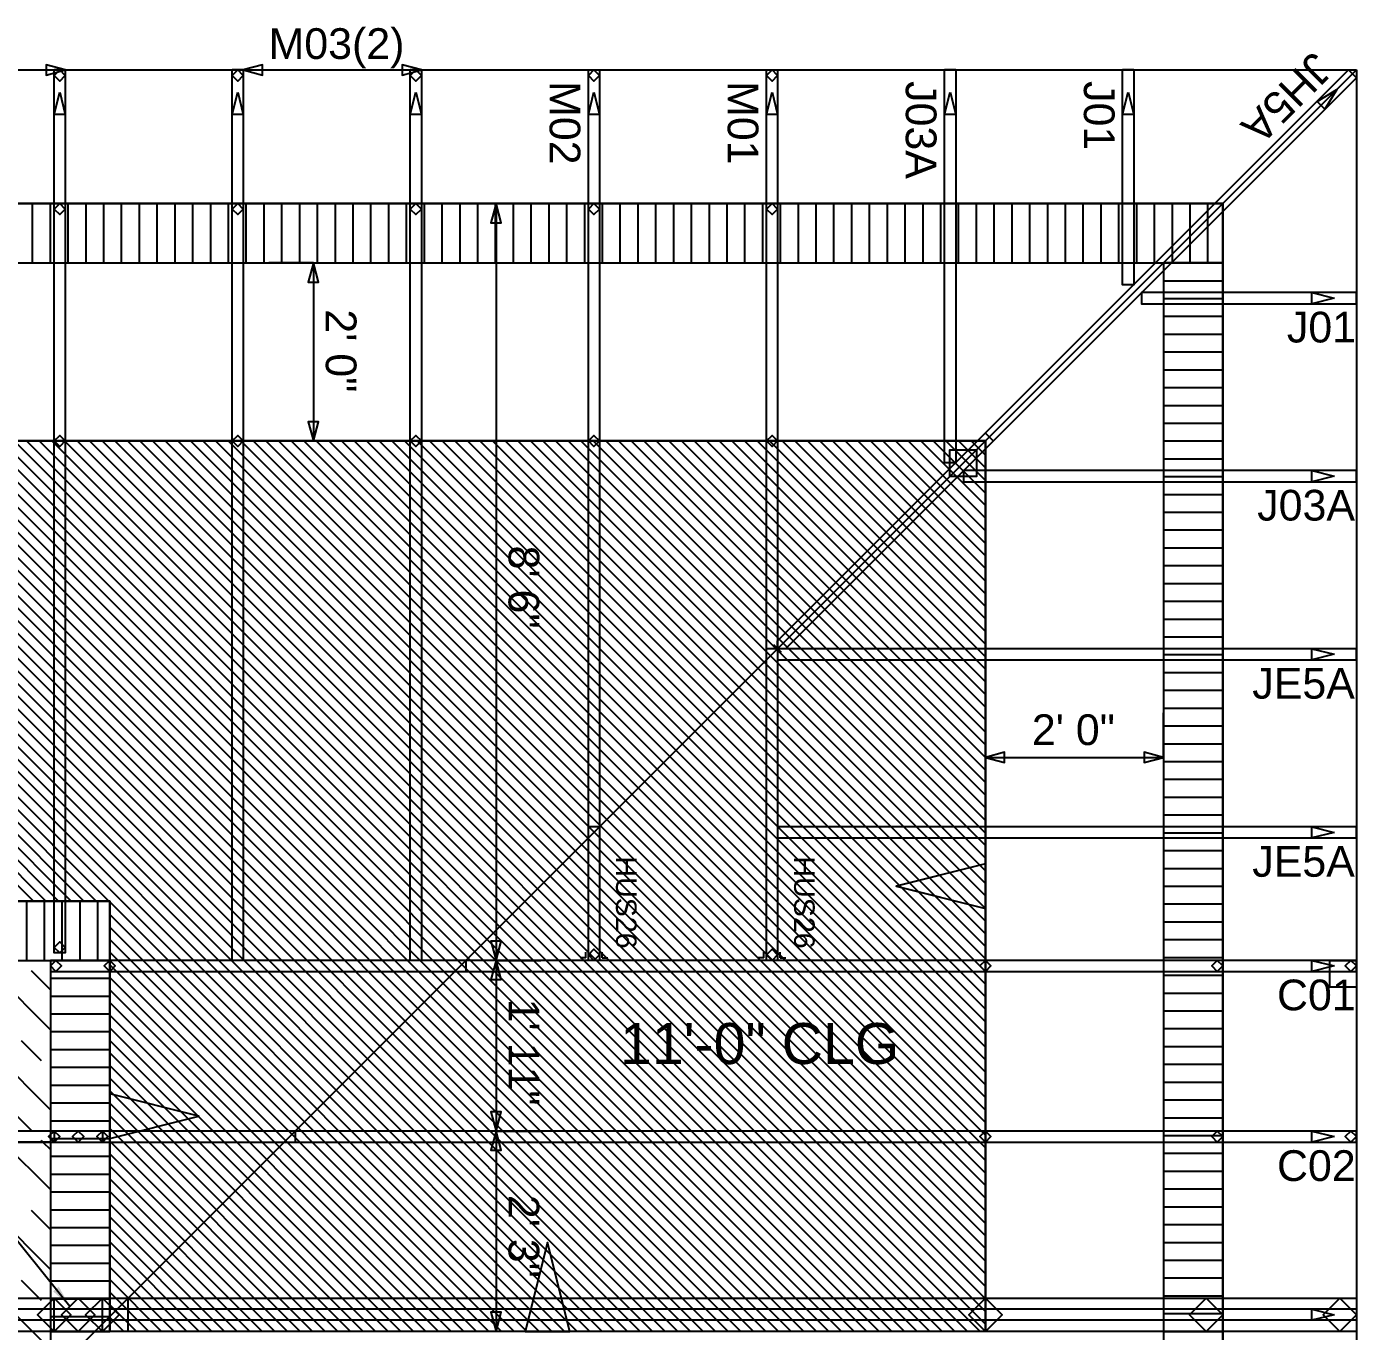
# Model space of a CAD drawing. Header units: inches. Extents: x -25328 to 8149, y -5530 to 4336.
# Drawn here: x 1722.8 to 1902.1, y 3133.1 to 3308.9 of the extents above; entities that cross this region are included whole.
import ezdxf

# ---------------------------------------------------------------- set-up
doc = ezdxf.new("R2010")
doc.units = ezdxf.units.IN
doc.header["$LTSCALE"] = 16
doc.header["$MEASUREMENT"] = 0
doc.layers.get('0').update_dxf_attribs({"linetype": 'CONTINUOUS'})
for name, color, linetype in [('1st_Floor_Labels_Connector', 7, 'CONTINUOUS'), ('1st_Floor_Labels_Engineering_Mem', 7, 'CONTINUOUS'), ('1st_Floor_Objects_Connectors', 7, 'CONTINUOUS'), ('1st_Floor_Objects_Dimensions', 7, 'CONTINUOUS'), ('1st_Floor_Objects_Non-Associativ', 7, 'CONTINUOUS'), ('1st_Floor_Objects_Planes', 7, 'CONTINUOUS'), ('1st_Floor_Objects_Roof_Framing', 40, 'CONTINUOUS'), ('1st_Floor_Objects_Roof_Truss', 40, 'CONTINUOUS'), ('1st_Floor_Objects_Roof_Truss_Pro', 7, 'CONTINUOUS'), ('1st_Floor_Objects_Walls', 7, 'CONTINUOUS'), ('DIM', 5, 'CONTINUOUS')]:
    doc.layers.add(name, color=color, linetype=linetype)
doc.styles.add('ARIAL', font='arial.ttf', dxfattribs={"height": 13.333333})
doc.styles.add('PAYTAS RM', font='romans.shx', dxfattribs={"width": 0.7, "height": 4.5})
doc.dimstyles.new('DIM- PAYTAS', dxfattribs={"dimscale": 48, "dimtxt": 0.1, "dimasz": 0.0625, "dimexe": 0.125, "dimexo": 0.125, "dimgap": 0.125, "dimtad": 1, "dimdec": 1, "dimzin": 3, "dimdsep": 46, "dimlunit": 4, "dimtxsty": 'PAYTAS RM', "dimblk": 'ARCHTICK', "dimcen": 0.09, "dimdle": 0.125, "dimclrd": 5, "dimclre": 5, "dimclrt": 11, "dimadec": 0, "dimazin": 0, "dimtfac": 1, "dimtdec": 1, "dimtofl": 0, "dimtmove": 2, "dimatfit": 3, "dimfxl": 0, "dimfrac": 2, "dimtolj": 1, "dimtzin": 3, "dimarcsym": 0})

# ---------------------------------------------------------------- blocks, each defined once
blk = doc.blocks.new('_ArchTick')
at = {"color": 0, "linetype": 'ByBlock', "const_width": 0.15}
blk.add_lwpolyline([(-0.5, -0.5), (0.5, 0.5)], dxfattribs=at)

msp = doc.modelspace()

# ---------------------------------------------------------------- linework, layer by layer
at = {"layer": '1st_Floor_Labels_Engineering_Mem', "color": 7}
for p, q in [((1648.05582896, 3303.08601885), (1728.05627909, 3303.08620196)), ((1752.05626765, 3303.08620196), (1776.05629054, 3303.08629351))]:
    msp.add_line(p, q, dxfattribs=at)
for points in [[(1728.05627909, 3303.08620196), (1725.46437541, 3303.780721), (1725.46437541, 3302.39168292), (1728.05627909, 3303.08620196)], [(1752.05626765, 3303.08620196), (1754.64817134, 3302.39168292), (1754.64817134, 3303.780721), (1752.05626765, 3303.08620196)], [(1776.05629054, 3303.08629351), (1773.46438685, 3303.78081256), (1773.46438685, 3302.39177447), (1776.05629054, 3303.08629351)]]:
    msp.add_lwpolyline(points, close=True, dxfattribs=at).dxf.unprotected_set("ltscale", 0)
at = {"layer": '1st_Floor_Objects_Connectors', "color": 7}
for p, q in [((1798.19629374, 3183.44664507), (1797.44629374, 3183.44664507)), ((1798.19629374, 3183.44664507), (1798.19629374, 3184.19664507)), ((1800.41628733, 3183.44664507), (1800.41628733, 3184.19664507)), ((1800.41628733, 3183.44664507), (1801.16628733, 3183.44664507)), ((1822.19629374, 3183.44664507), (1821.44629374, 3183.44664507)), ((1822.19629374, 3183.44664507), (1822.19629374, 3184.19664507)), ((1824.41628733, 3183.44664507), (1824.41628733, 3184.19664507)), ((1824.41628733, 3183.44664507), (1825.16628733, 3183.44664507))]:
    msp.add_line(p, q, dxfattribs=at)
at = {"layer": '1st_Floor_Objects_Dimensions', "color": 7}
for p, q in [((1786.1261529, 3285.08620196), (1780.1261529, 3285.08620196)), ((1786.1261529, 3285.08620196), (1792.12613002, 3285.08620196)), ((1786.1261529, 3285.08620196), (1786.1261529, 3183.08665972)), ((1761.49583522, 3277.08623248), (1755.49583522, 3277.08623248)), ((1761.49583522, 3277.08623248), (1770.05629054, 3277.08623248)), ((1761.49583522, 3277.08623248), (1761.49583522, 3253.087148)), ((1761.49583522, 3253.087148), (1755.49583522, 3253.087148)), ((1761.49583522, 3253.087148), (1770.05666819, 3253.087148)), ((1852.05628672, 3210.4373067), (1852.05628672, 3216.4373067)), ((1876.056281, 3210.4373067), (1876.056281, 3216.4373067)), ((1852.05628672, 3210.4373067), (1852.05628672, 3205.58629351)), ((1852.05628672, 3210.4373067), (1876.056281, 3210.4373067)), ((1876.056281, 3210.4373067), (1876.056281, 3205.58629351)), ((1786.1261529, 3183.08665972), (1780.1261529, 3183.08665972)), ((1786.1261529, 3183.08665972), (1780.1261529, 3183.08665972)), ((1786.1261529, 3183.08665972), (1792.12617579, 3183.08665972)), ((1786.1261529, 3183.08665972), (1792.12617579, 3183.08665972)), ((1786.1261529, 3183.08665972), (1786.1261529, 3160.08595782)), ((1786.1261529, 3160.08595782), (1780.1261529, 3160.08595782)), ((1786.1261529, 3160.08595782), (1780.1261529, 3160.08595782)), ((1786.1261529, 3160.08595782), (1792.1261529, 3160.08595782)), ((1786.1261529, 3160.08595782), (1792.1261529, 3160.08595782)), ((1786.1261529, 3160.08595782), (1786.1261529, 3133.08595782))]:
    msp.add_line(p, q, dxfattribs=at)
for points in [[(1786.1261529, 3285.08620196), (1785.43165675, 3282.49434405), (1786.82064906, 3282.49434405), (1786.1261529, 3285.08620196)], [(1761.49583522, 3277.08623248), (1760.80133906, 3274.49437457), (1762.19033137, 3274.49437457), (1761.49583522, 3277.08623248)], [(1761.49583522, 3253.087148), (1762.19033137, 3255.67900591), (1760.80133906, 3255.67900591), (1761.49583522, 3253.087148)], [(1852.05628672, 3210.4373067), (1854.64819041, 3209.74278765), (1854.64819041, 3211.13182574), (1852.05628672, 3210.4373067)], [(1876.056281, 3210.4373067), (1873.46437732, 3211.13182574), (1873.46437732, 3209.74278765), (1876.056281, 3210.4373067)], [(1786.1261529, 3183.08665972), (1786.82064906, 3185.67851763), (1785.43165675, 3185.67851763), (1786.1261529, 3183.08665972)], [(1786.1261529, 3183.08665972), (1785.43165675, 3180.49480181), (1786.82064906, 3180.49480181), (1786.1261529, 3183.08665972)], [(1786.1261529, 3160.08595782), (1786.82064906, 3162.67781573), (1785.43165675, 3162.67781573), (1786.1261529, 3160.08595782)], [(1786.1261529, 3160.08595782), (1785.43165675, 3157.49409991), (1786.82064906, 3157.49409991), (1786.1261529, 3160.08595782)], [(1786.1261529, 3133.08595782), (1786.82064906, 3135.67781573), (1785.43165675, 3135.67781573), (1786.1261529, 3133.08595782)]]:
    msp.add_lwpolyline(points, close=True, dxfattribs=at).dxf.unprotected_set("ltscale", 0)
at = {"layer": '1st_Floor_Objects_Non-Associativ', "color": 7}
for p, q in [((1661.76214305, 3253.0854085), (1723.76117411, 3191.08635455)), ((1663.45914164, 3253.0854085), (1725.4581956, 3191.08635455)), ((1665.15607158, 3253.08550006), (1727.15514842, 3191.08635455)), ((1666.85311595, 3253.08550006), (1728.85221568, 3191.0864461)), ((1668.55011454, 3253.08550006), (1730.54921428, 3191.0864461)), ((1670.24706736, 3253.08550006), (1732.2461671, 3191.0864461)), ((1671.94406596, 3253.08559161), (1733.94316569, 3191.0864461)), ((1673.64106456, 3253.08559161), (1793.63994304, 3133.08669024)), ((1675.33804026, 3253.08559161), (1795.33697596, 3133.08669024)), ((1677.03510752, 3253.08568316), (1797.03410044, 3133.08669024)), ((1678.7321519, 3253.08568316), (1798.73122493, 3133.08659869)), ((1680.42903605, 3253.08568316), (1800.42810908, 3133.08659869)), ((1682.12603465, 3253.08568316), (1802.12514201, 3133.08659869)), ((1683.82303325, 3253.08577471), (1803.82220927, 3133.08650714)), ((1685.52003184, 3253.08577471), (1805.5192422, 3133.08650714)), ((1687.21700755, 3253.08577471), (1807.21627513, 3133.08650714)), ((1688.91407481, 3253.08586627), (1808.91339961, 3133.08650714)), ((1690.61100474, 3253.08586627), (1810.61037532, 3133.08650714)), ((1692.30800334, 3253.08586627), (1812.30740825, 3133.08650714)), ((1694.00500193, 3253.08586627), (1814.00450984, 3133.08641558)), ((1695.70200053, 3253.08595782), (1815.70148555, 3133.08641558)), ((1697.3990449, 3253.08595782), (1817.39861003, 3133.08641558)), ((1699.09597483, 3253.08595782), (1819.09558574, 3133.08632403)), ((1700.79297343, 3253.08604937), (1820.79263011, 3133.08632403)), ((1702.48997203, 3253.08604937), (1822.48967448, 3133.08632403)), ((1704.1870164, 3253.08604937), (1824.18679896, 3133.08632403)), ((1705.884015, 3253.08604937), (1825.88383189, 3133.08632403)), ((1707.58096782, 3253.08614092), (1827.58079615, 3133.08623248)), ((1709.27796641, 3253.08614092), (1829.27785197, 3133.08623248)), ((1710.97496501, 3253.08614092), (1830.9748849, 3133.08623248)), ((1712.67200938, 3253.08623248), (1832.67200938, 3133.08614092)), ((1714.36893931, 3253.08623248), (1834.36898509, 3133.08614092)), ((1716.06593791, 3253.08623248), (1836.06600657, 3133.08614092)), ((1717.76298228, 3253.08623248), (1837.76313105, 3133.08614092)), ((1719.45998088, 3253.08632403), (1839.46017543, 3133.08614092)), ((1721.15697947, 3253.08632403), (1841.1572198, 3133.08604937)), ((1722.85393229, 3253.08632403), (1842.85418406, 3133.08604937)), ((1724.550908, 3253.08641558), (1844.55122844, 3133.08604937)), ((1726.24795237, 3253.08641558), (1846.24834147, 3133.08604937)), ((1727.94495097, 3253.08641558), (1847.9453744, 3133.08604937)), ((1729.64194957, 3253.08641558), (1849.64243022, 3133.08595782)), ((1731.33894816, 3253.08650714), (1851.33947459, 3133.08595782)), ((1733.03594676, 3253.08650714), (1852.05627528, 3134.06621295)), ((1734.73288813, 3253.08650714), (1852.05629817, 3135.76314288)), ((1736.42993251, 3253.08659869), (1852.05628672, 3137.46016436)), ((1738.1269311, 3253.08659869), (1852.05628672, 3139.15718585)), ((1739.82388392, 3253.08659869), (1852.05628672, 3140.85420733)), ((1741.52087107, 3253.08659869), (1852.05628672, 3142.55122882)), ((1743.21786967, 3253.08669024), (1852.05629817, 3144.2482503)), ((1744.91486827, 3253.08669024), (1852.05629817, 3145.94527178)), ((1746.61185542, 3253.08669024), (1852.05628672, 3147.64229327)), ((1748.30885402, 3253.08678179), (1852.05629817, 3149.33931475)), ((1750.00585261, 3253.08678179), (1852.05627528, 3151.03633624)), ((1751.70283976, 3253.08678179), (1852.05628672, 3152.73335772)), ((1753.39983836, 3253.08678179), (1852.05627528, 3154.43037921)), ((1755.09683696, 3253.08687335), (1852.05628672, 3156.12740069)), ((1756.79383555, 3253.08687335), (1852.05628672, 3157.82442217)), ((1758.49087992, 3253.08687335), (1852.05628672, 3159.52144366)), ((1760.1879243, 3253.0869649), (1852.05628672, 3161.2185567)), ((1761.88495723, 3253.0869649), (1852.05628672, 3162.91566973)), ((1763.58195582, 3253.0869649), (1852.05628672, 3164.61269122)), ((1765.27895442, 3253.0869649), (1852.05628672, 3166.3097127)), ((1766.97594157, 3253.08705645), (1852.05627528, 3168.00673419)), ((1768.67298594, 3253.08705645), (1852.05628672, 3169.70375567)), ((1770.3699731, 3253.08705645), (1852.05629817, 3171.40077716)), ((1772.06702891, 3253.087148), (1852.05628672, 3173.09779864)), ((1773.76401606, 3253.087148), (1852.05628672, 3174.79482012)), ((1775.46110621, 3253.087148), (1852.05629245, 3176.49193316)), ((1777.15810481, 3253.087148), (1852.05628672, 3178.1890462)), ((1778.85509196, 3253.08723956), (1852.056281, 3179.88606768)), ((1780.55213633, 3253.08723956), (1852.05629245, 3181.58308917)), ((1782.24912349, 3253.08723956), (1852.05628672, 3183.28011065)), ((1783.94612208, 3253.08733111), (1852.056281, 3184.97713214)), ((1785.64312068, 3253.08733111), (1852.05629245, 3186.67415362)), ((1787.34016505, 3253.08733111), (1852.05628672, 3188.3711751)), ((1789.0372552, 3253.08733111), (1852.05628672, 3190.06837969)), ((1790.73424235, 3253.08742266), (1852.05629245, 3191.76530963)), ((1792.43124095, 3253.08742266), (1852.05628672, 3193.46242266)), ((1794.12827388, 3253.08742266), (1852.056281, 3195.15944415)), ((1795.82527247, 3253.08751422), (1852.056281, 3196.85646563)), ((1797.52227107, 3253.08751422), (1852.05629245, 3198.55348712)), ((1799.21928111, 3253.08751422), (1852.056281, 3200.2505086)), ((1800.91631404, 3253.08751422), (1852.056281, 3201.94762164)), ((1802.61339274, 3253.08760577), (1852.05628672, 3203.64473467)), ((1804.31039134, 3253.08760577), (1852.05628672, 3205.34175616)), ((1806.00738993, 3253.08760577), (1852.05628672, 3207.03877764)), ((1807.70438853, 3253.08769732), (1852.05628672, 3208.73579913)), ((1809.40141002, 3253.08769732), (1852.05628672, 3210.43282061)), ((1811.09840861, 3253.08769732), (1852.05628672, 3212.1298421)), ((1812.7955102, 3253.08769732), (1852.05628672, 3213.82695513)), ((1814.49245158, 3253.08778887), (1852.05628672, 3215.52388507)), ((1816.18954173, 3253.08778887), (1852.05628672, 3217.22108966)), ((1817.88654033, 3253.08778887), (1852.05628672, 3218.91811114)), ((1819.58353892, 3253.08788043), (1852.05628672, 3220.61513262)), ((1821.28052607, 3253.08788043), (1852.05628672, 3222.31215411)), ((1822.97752467, 3253.08788043), (1852.05628672, 3224.00917559)), ((1824.6745576, 3253.08788043), (1852.05628672, 3225.70619708)), ((1826.37156764, 3253.08797198), (1852.05628672, 3227.40321856)), ((1828.06860057, 3253.08797198), (1852.05628672, 3229.1003316)), ((1829.76559916, 3253.08797198), (1852.05628672, 3230.79726153)), ((1831.46268359, 3253.08806353), (1852.05628672, 3232.49446612)), ((1833.15968219, 3253.08806353), (1852.05628672, 3234.1914876)), ((1834.85670939, 3253.08806353), (1852.05628672, 3235.88850909)), ((1836.55370799, 3253.08806353), (1852.05628672, 3237.58553057)), ((1838.25070086, 3253.08815508), (1852.05628672, 3239.28255206)), ((1839.94771663, 3253.08815508), (1852.05628672, 3240.97957354)), ((1841.64474955, 3253.08815508), (1852.05628672, 3242.67668658)), ((1843.3418397, 3253.08824664), (1852.05628672, 3244.37379962)), ((1845.03883258, 3253.08824664), (1852.05628672, 3246.07072955)), ((1846.73582545, 3253.08824664), (1852.05628672, 3247.76784258)), ((1848.43282405, 3253.08824664), (1852.05628672, 3249.46486407)), ((1850.12985125, 3253.08833819), (1852.05628672, 3251.16188555)), ((1851.82684413, 3253.08833819), (1852.05628672, 3252.85890704)), ((1734.05483714, 3190.97475176), (1791.94288722, 3133.08669024)), ((1734.05486003, 3189.27773028), (1790.24585429, 3133.08669024)), ((1734.0549058, 3187.5807088), (1788.54887858, 3133.08678179)), ((1734.05495158, 3185.88368731), (1786.85184565, 3133.08678179)), ((1705.93739024, 3183.08638507), (1726.05626384, 3162.96748858)), ((1716.71360484, 3183.08638507), (1726.05626384, 3173.74370318)), ((1734.05499736, 3184.18657427), (1785.15472117, 3133.08678179)), ((1723.44879618, 3181.73909503), (1726.05626384, 3179.1315816)), ((1734.05502024, 3182.48955279), (1783.45775691, 3133.08678179)), ((1734.05508891, 3180.79243975), (1781.76071254, 3133.08687335)), ((1734.0551118, 3179.09550982), (1780.06373683, 3133.08687335)), ((1734.05515757, 3177.39830523), (1778.36663523, 3133.08687335)), ((1734.05520335, 3175.70128375), (1776.66957942, 3133.08687335)), ((1734.05524913, 3174.00417071), (1774.97247783, 3133.08687335)), ((1722.10173503, 3172.30980425), (1724.79581157, 3169.61568194)), ((1734.0552949, 3172.30714923), (1773.27550212, 3133.0869649)), ((1734.05534068, 3170.61003619), (1771.57845774, 3133.0869649)), ((1734.05538646, 3168.9130147), (1769.88140193, 3133.0869649)), ((1734.05543223, 3167.21590167), (1768.18435756, 3133.08705645)), ((1734.05547801, 3165.51888018), (1766.48729029, 3133.08705645)), ((1734.05552378, 3163.8218587), (1764.7902917, 3133.08705645)), ((1720.75471965, 3162.88051348), (1723.44879618, 3160.18639117)), ((1734.05556956, 3162.12474566), (1763.09322444, 3133.08705645)), ((1734.05561534, 3160.42763262), (1761.39619151, 3133.08705645)), ((1709.08964244, 3158.38142901), (1726.05626384, 3141.41487628)), ((1719.66144267, 3158.58595782), (1726.05628672, 3152.19109088)), ((1724.79583445, 3158.83937579), (1725.04925242, 3158.58595782)), ((1725.04925242, 3158.58595782), (1726.05626384, 3157.57896929)), ((1734.05566111, 3158.73061114), (1759.69912425, 3133.08705645)), ((1734.05570689, 3157.03358966), (1758.00210276, 3133.087148)), ((1734.05572978, 3155.33647662), (1756.30502406, 3133.087148)), ((1734.05577555, 3153.63936358), (1754.60799113, 3133.087148)), ((1734.05582133, 3151.9423421), (1752.91094676, 3133.08723956)), ((1723.4487733, 3149.40999346), (1726.05626384, 3146.80248004)), ((1734.05586711, 3150.24522906), (1751.21389094, 3133.08723956)), ((1709.08964244, 3147.60512286), (1726.05628672, 3130.63857012)), ((1734.05591288, 3148.54820757), (1749.51689235, 3133.08723956)), ((1734.05593577, 3146.85109454), (1747.81982508, 3133.08723956)), ((1734.05598155, 3145.15407305), (1746.12278071, 3133.08723956)), ((1734.05605021, 3143.45696002), (1744.4257249, 3133.08733111)), ((1734.0560731, 3141.75993853), (1742.72869197, 3133.08733111)), ((1722.10175792, 3139.98070269), (1724.79583445, 3137.28658038)), ((1734.05611888, 3140.06282549), (1741.03164759, 3133.08733111)), ((1734.05616465, 3138.36580401), (1739.33461467, 3133.08733111)), ((1734.05621043, 3136.66878253), (1737.63755885, 3133.08742266)), ((1734.05625621, 3134.97176104), (1735.94056025, 3133.08742266)), ((1734.05630198, 3133.274648), (1734.24348155, 3133.08742266))]:
    msp.add_line(p, q, dxfattribs=at)
msp.add_lwpolyline([(1852.05628672, 3133.08595782), (1734.05630198, 3133.08742266), (1734.05481425, 3191.0864461), (1562.05778209, 3191.08507281), (1562.05778209, 3065.08589678), (1324.0563325, 3065.08589678), (1324.05578318, 3211.08614092), (1578.0552949, 3211.08614092), (1578.0552949, 3253.08412676), (1852.05628672, 3253.08833819)], close=True, dxfattribs=at).dxf.unprotected_set("ltscale", 0)
msp.add_lwpolyline([(1360.05587474, 3057.0859273), (1570.05777446, 3057.0859273), (1570.05775157, 3183.08537799), (1726.05626384, 3183.08647662), (1726.05626384, 3158.58595782), (1709.08964244, 3158.58595782), (1709.08964244, 3168.23698931), (1589.0860261, 3168.23698931), (1589.0860261, 3081.19432574), (1709.08964244, 3081.19432574), (1709.08964244, 3158.58595782), (1726.05626384, 3158.58595782), (1726.05630961, 3069.19395953), (1722.0500764, 3069.19395953), (1722.0500764, 2779.18515521)], dxfattribs=at).dxf.unprotected_set("ltscale", 0)
at = {"layer": '1st_Floor_Objects_Planes', "color": 70}
for p, q in [((1528.05546275, 3303.08601885), (1902.05625335, 3303.08638507)), ((1528.05546275, 3303.08611041), (1902.0562276, 3303.08620196)), ((1902.05625335, 3303.08638507), (1715.05579081, 3116.08571368)), ((1715.05579081, 3116.08580523), (1902.05626765, 3303.08629351)), ((1902.05626765, 3303.08629351), (1902.0563449, 2603.08649188)), ((1902.05627051, 3303.08620196), (1902.0563449, 2603.0864461))]:
    msp.add_line(p, q, dxfattribs=at)
at = {"layer": '1st_Floor_Objects_Planes', "color": 7}
for p, q in [((1546.0553712, 3285.08620196), (1884.05619899, 3285.08620196)), ((1884.05627337, 3285.08620196), (1884.05634776, 2585.0864461)), ((1578.0552949, 3253.08614092), (1852.056281, 3253.08623248)), ((1852.056281, 3253.08623248), (1852.05629245, 3133.08595782)), ((1852.05618945, 3196.087148), (1840.05618945, 3193.087148)), ((1852.05628672, 3196.08614092), (1840.05628672, 3193.08614092)), ((1852.05618945, 3190.087148), (1852.05618945, 3196.087148)), ((1852.05628672, 3190.08614092), (1852.05628672, 3196.08614092)), ((1840.05618945, 3193.087148), (1852.05618945, 3190.087148)), ((1840.05628672, 3193.08614092), (1852.05628672, 3190.08614092)), ((1734.05627909, 3191.0864461), (1562.05773631, 3191.08635455)), ((1734.05630198, 3133.08595782), (1734.05627909, 3191.0864461)), ((1746.05629054, 3162.08629351), (1734.05627909, 3165.08620196)), ((1734.05627909, 3165.08620196), (1734.05630198, 3159.08620196)), ((1734.05630198, 3159.08620196), (1746.05629054, 3162.08629351)), ((1793.05629435, 3145.08595782), (1790.05629435, 3133.08595782)), ((1796.05629435, 3133.08595782), (1793.05629435, 3145.08595782))]:
    msp.add_line(p, q, dxfattribs=at)
at = {"layer": '1st_Floor_Objects_Planes', "color": 210}
for p, q in [((1852.05628672, 3253.08833819), (1578.0552949, 3253.08412676)), ((1852.05628672, 3133.08595782), (1852.05628672, 3253.08833819)), ((1562.05778209, 3191.08507281), (1734.05616465, 3191.08772784)), ((1734.05616465, 3191.08772784), (1734.05639354, 3133.08595782)), ((1570.05775157, 3183.08638507), (1726.05626384, 3183.08647662)), ((1726.05626384, 3183.08647662), (1726.05630961, 3069.19395953))]:
    msp.add_line(p, q, dxfattribs=at)
at = {"layer": '1st_Floor_Objects_Planes', "color": 7}
for points in [[(1850.85628215, 3251.88625079), (1850.85628215, 3248.28621417), (1847.25627986, 3248.28621417), (1847.25627986, 3251.88625079)], [(1852.05618945, 3196.087148), (1840.05618945, 3193.087148), (1852.05618945, 3190.087148)], [(1852.05628672, 3196.08614092), (1840.05628672, 3193.08614092), (1852.05628672, 3190.08614092)], [(1734.05630198, 3159.08620196), (1746.05629054, 3162.08629351), (1734.05627909, 3165.08620196)], [(1796.05629435, 3133.08595782), (1793.05629435, 3145.08595782), (1790.05629435, 3133.08595782)]]:
    msp.add_lwpolyline(points, close=True, dxfattribs=at).dxf.unprotected_set("ltscale", 0)
at = {"layer": '1st_Floor_Objects_Roof_Framing', "color": 40}
for points in [[(1727.30625621, 3303.08611041), (1726.55625621, 3302.33611041), (1727.30625621, 3301.58611041), (1728.05625621, 3302.33611041)], [(1751.30626765, 3303.08620196), (1750.55626765, 3302.33620196), (1751.30626765, 3301.58620196), (1752.05626765, 3302.33620196)], [(1775.30629054, 3303.08620196), (1774.55629054, 3302.33620196), (1775.30629054, 3301.58620196), (1776.05629054, 3302.33620196)], [(1799.30629054, 3303.08620196), (1798.55629054, 3302.33620196), (1799.30629054, 3301.58620196), (1800.05629054, 3302.33620196)], [(1823.30629054, 3303.08620196), (1822.55629054, 3302.33620196), (1823.30629054, 3301.58620196), (1824.05629054, 3302.33620196)], [(1727.30627909, 3300.08611041), (1728.05625621, 3297.08611041), (1726.55625621, 3297.08611041)], [(1751.30626765, 3300.08620196), (1752.05626765, 3297.08620196), (1750.55626765, 3297.08620196)], [(1775.30629054, 3300.08620196), (1776.05629054, 3297.08620196), (1774.55629054, 3297.08620196)], [(1799.30629054, 3300.08620196), (1800.05629054, 3297.08620196), (1798.55629054, 3297.08620196)], [(1823.30629054, 3300.08620196), (1824.05629054, 3297.08620196), (1822.55629054, 3297.08620196)], [(1847.30627909, 3300.08620196), (1848.05628482, 3297.08620196), (1846.55628482, 3297.08620196)], [(1871.30627337, 3300.08620196), (1872.05627337, 3297.08620196), (1870.55627337, 3297.08620196)], [(1899.40402213, 3300.43465167), (1897.81306163, 3297.78300982), (1896.75237742, 3298.84364825)], [(1727.30627909, 3285.08620196), (1726.55627909, 3284.33620196), (1727.30627909, 3283.58620196), (1728.05627909, 3284.33620196)], [(1751.30626765, 3285.08620196), (1750.55626765, 3284.33620196), (1751.30626765, 3283.58620196), (1752.05626765, 3284.33620196)], [(1775.30629054, 3285.08620196), (1774.55629054, 3284.33620196), (1775.30629054, 3283.58620196), (1776.05629054, 3284.33620196)], [(1799.30629054, 3285.08620196), (1798.55629054, 3284.33620196), (1799.30629054, 3283.58620196), (1800.05629054, 3284.33620196)], [(1823.30629054, 3285.08620196), (1822.55629054, 3284.33620196), (1823.30629054, 3283.58620196), (1824.05629054, 3284.33620196)], [(1899.05627337, 3272.33620196), (1896.05627337, 3271.58620196), (1896.05627337, 3273.08620196)], [(1726.55627909, 3253.08650714), (1727.30627909, 3253.83650714), (1728.05627909, 3253.08650714), (1727.30627909, 3252.33650714)], [(1750.55626765, 3253.08614092), (1751.30626765, 3253.83614092), (1752.05626765, 3253.08614092), (1751.30626765, 3252.33614092)], [(1774.55629054, 3253.08614092), (1775.30629054, 3253.83614092), (1776.05629054, 3253.08614092), (1775.30629054, 3252.33614092)], [(1798.55629054, 3253.08623248), (1799.30629054, 3253.83623248), (1800.05629054, 3253.08623248), (1799.30629054, 3252.33623248)], [(1822.55629054, 3253.08623248), (1823.30629054, 3253.83623248), (1824.05629054, 3253.08623248), (1823.30629054, 3252.33623248)], [(1899.05627623, 3248.33620196), (1896.05627623, 3247.58620196), (1896.05627623, 3249.08620196)], [(1899.05627909, 3224.33629351), (1896.05627909, 3223.58629351), (1896.05627909, 3225.08629351)], [(1899.05628196, 3200.33629351), (1896.05628196, 3199.58629351), (1896.05628196, 3201.08629351)], [(1727.30627909, 3184.08669024), (1726.55627909, 3184.83669024), (1727.30627909, 3185.58669024), (1728.05627909, 3184.83669024)], [(1799.30629054, 3183.08665972), (1798.55629054, 3183.83665972), (1799.30629054, 3184.58665972), (1800.05629054, 3183.83665972)], [(1823.30629054, 3183.08665972), (1822.55629054, 3183.83665972), (1823.30629054, 3184.58665972), (1824.05629054, 3183.83665972)], [(1726.05628672, 3182.33665972), (1726.80628672, 3183.08665972), (1727.55628672, 3182.33665972), (1726.80628672, 3181.58665972)], [(1734.05627909, 3183.08665972), (1733.30627909, 3182.33665972), (1734.05627909, 3181.58665972), (1734.80627909, 3182.33665972)], [(1852.05628672, 3183.08675128), (1851.30629245, 3182.33675128), (1852.05629245, 3181.58675128), (1852.80629245, 3182.33675128)], [(1884.05628482, 3182.33675128), (1883.30628482, 3183.08675128), (1882.55628482, 3182.33675128), (1883.30628482, 3181.58675128)], [(1899.05628196, 3182.33675128), (1896.05628196, 3181.58675128), (1896.05628196, 3183.08675128)], [(1902.05628196, 3183.08665972), (1902.05628196, 3179.4866231), (1898.45628253, 3179.4866231), (1898.45628253, 3183.08665972)], [(1902.05628196, 3182.33675128), (1901.30628196, 3183.08675128), (1900.55628196, 3182.33675128), (1901.30628196, 3181.58675128)], [(1726.55630198, 3160.08595782), (1725.80630198, 3159.33595782), (1726.55630198, 3158.58595782), (1727.30630198, 3159.33595782)], [(1729.80628672, 3160.08595782), (1729.05628672, 3159.33595782), (1729.80628672, 3158.58595782), (1730.55628672, 3159.33595782)], [(1733.05627147, 3160.08595782), (1732.30627147, 3159.33595782), (1733.05627147, 3158.58595782), (1733.80627147, 3159.33595782)], [(1852.05628672, 3160.08595782), (1851.30628672, 3159.33595782), (1852.05628672, 3158.58595782), (1852.80628672, 3159.33595782)], [(1884.05628768, 3159.33595782), (1883.30628768, 3160.08595782), (1882.55628768, 3159.33595782), (1883.30628768, 3158.58595782)], [(1899.05628482, 3159.33595782), (1896.05628482, 3158.58595782), (1896.05628482, 3160.08595782)], [(1902.05628482, 3159.33595782), (1901.30628482, 3160.08595782), (1900.55628482, 3159.33595782), (1901.30628482, 3158.58595782)], [(1726.55630198, 3137.58595782), (1724.30630198, 3135.33595782), (1726.55630198, 3133.08595782), (1728.80630198, 3135.33595782)], [(1729.8063325, 3137.58595782), (1727.5563325, 3135.33595782), (1729.8063325, 3133.08595782), (1732.0563325, 3135.33595782)], [(1733.05634013, 3137.58595782), (1730.80634013, 3135.33595782), (1733.05634013, 3133.08595782), (1735.30634013, 3135.33595782)], [(1852.05629245, 3137.58595782), (1849.80629245, 3135.33595782), (1852.05629245, 3133.08595782), (1854.30629245, 3135.33595782)], [(1884.05629054, 3135.33595782), (1881.80629054, 3137.58595782), (1879.55629054, 3135.33595782), (1881.80629054, 3133.08595782)], [(1902.05628768, 3135.33595782), (1899.80628768, 3137.58595782), (1897.55628768, 3135.33595782), (1899.80628768, 3133.08595782)], [(1899.05628768, 3135.33595782), (1896.05628768, 3134.58595782), (1896.05628768, 3136.08595782)]]:
    msp.add_lwpolyline(points, close=True, dxfattribs=at).dxf.unprotected_set("ltscale", 0)
at = {"layer": '1st_Floor_Objects_Roof_Truss', "color": 40}
for p, q in [((1728.05627909, 3303.08611041), (1726.55627909, 3303.08611041)), ((1752.05626765, 3303.08620196), (1750.55627909, 3303.08620196)), ((1776.05629054, 3303.08620196), (1774.55630198, 3303.08620196)), ((1902.05570689, 3302.02565508), (1900.99497405, 3303.08620196)), ((1728.05630198, 3253.08650714), (1726.55630198, 3253.08650714)), ((1728.05630198, 3253.08650714), (1726.55630198, 3253.08650714)), ((1728.05630198, 3253.08650714), (1726.55630198, 3253.08650714)), ((1752.05626765, 3253.08614092), (1750.55627909, 3253.08614092)), ((1752.05626765, 3253.08614092), (1750.55627909, 3253.08614092)), ((1752.05626765, 3253.08614092), (1750.55627909, 3253.08614092)), ((1776.05629054, 3253.08614092), (1774.55630198, 3253.08614092)), ((1776.05629054, 3253.08614092), (1774.55630198, 3253.08614092)), ((1776.05629054, 3253.08614092), (1774.55630198, 3253.08614092)), ((1800.05629054, 3253.08623248), (1798.55629054, 3253.08623248)), ((1800.05629054, 3253.08623248), (1798.55629054, 3253.08623248)), ((1800.05629054, 3253.08623248), (1798.55629054, 3253.08623248)), ((1824.05629054, 3253.08623248), (1822.55629054, 3253.08623248)), ((1824.05629054, 3253.08623248), (1822.55629054, 3253.08623248)), ((1824.05629054, 3253.08623248), (1822.55629054, 3253.08623248)), ((1853.11687938, 3253.08669024), (1852.0562295, 3254.14732867)), ((1853.11687938, 3253.08669024), (1852.0562295, 3254.14732867)), ((1853.11692515, 3253.08687335), (1852.05627528, 3254.14732867)), ((1824.05629054, 3226.14729815), (1824.05629054, 3225.08629351)), ((1824.05629054, 3225.08620196), (1822.55629054, 3225.08620196)), ((1824.05629054, 3225.08620196), (1822.55629054, 3225.08620196)), ((1824.58639232, 3224.55629473), (1823.52574244, 3225.61675006)), ((1825.11651698, 3225.08629351), (1824.05629054, 3225.08629351)), ((1824.05629054, 3225.08629351), (1824.05629054, 3223.58629351)), ((1824.05629054, 3225.08629351), (1824.05629054, 3223.58629351)), ((1852.056281, 3225.08629351), (1852.056281, 3223.58629351)), ((1852.056281, 3225.08629351), (1852.056281, 3223.58629351)), ((1852.056281, 3225.08629351), (1852.056281, 3223.58629351)), ((1902.05627909, 3225.08629351), (1902.05627909, 3223.58629351)), ((1800.05629054, 3201.08620196), (1798.55629054, 3201.08620196)), ((1800.05629054, 3201.08620196), (1798.55629054, 3201.08620196)), ((1824.05629054, 3201.08629351), (1824.05629054, 3199.58629351)), ((1824.05629054, 3201.08629351), (1824.05629054, 3199.58629351)), ((1852.05628672, 3201.08629351), (1852.05628672, 3199.58629351)), ((1852.05628672, 3201.08629351), (1852.05628672, 3199.58629351)), ((1852.05628672, 3201.08629351), (1852.05628672, 3199.58629351)), ((1902.05628196, 3201.08629351), (1902.05628196, 3199.58629351)), ((1728.05630198, 3191.08754473), (1726.55630198, 3191.08754473)), ((1728.05630198, 3191.08754473), (1726.55630198, 3191.08754473)), ((1728.05630198, 3191.08754473), (1726.55630198, 3191.08754473)), ((1728.05630198, 3191.08754473), (1726.55630198, 3191.08754473)), ((1726.05628672, 3183.08665972), (1726.05628672, 3181.58675128)), ((1728.05630198, 3184.08669024), (1726.55630198, 3184.08669024)), ((1728.05630198, 3184.08669024), (1726.55630198, 3184.08669024)), ((1734.05627909, 3183.08665972), (1734.05627909, 3181.58675128)), ((1734.05627909, 3183.08665972), (1734.05627909, 3181.58675128)), ((1734.05627909, 3183.08665972), (1734.05627909, 3181.58675128)), ((1734.05627909, 3183.08665972), (1734.05627909, 3181.58675128)), ((1752.05627909, 3183.08665972), (1750.55629054, 3183.08665972)), ((1752.05627909, 3183.08665972), (1750.55629054, 3183.08665972)), ((1776.05630198, 3183.08665972), (1774.55631343, 3183.08665972)), ((1776.05630198, 3183.08665972), (1774.55631343, 3183.08665972)), ((1782.05670253, 3183.08665972), (1782.05670253, 3181.58675128)), ((1782.05670253, 3183.08665972), (1782.05670253, 3181.58675128)), ((1800.05629054, 3183.08665972), (1798.55629054, 3183.08665972)), ((1824.05629054, 3183.08665972), (1822.55629054, 3183.08665972)), ((1852.05628672, 3183.08675128), (1852.05629245, 3181.58684283)), ((1852.05628672, 3183.08675128), (1852.05629245, 3181.58684283)), ((1852.05628672, 3183.08675128), (1852.05629245, 3181.58684283)), ((1726.55630198, 3160.08595782), (1726.55630198, 3158.58595782)), ((1726.55630198, 3160.08595782), (1726.55630198, 3158.58595782)), ((1726.55630198, 3160.08595782), (1726.55630198, 3158.58595782)), ((1726.55630198, 3160.08595782), (1726.55630198, 3158.58595782)), ((1733.05627147, 3160.08595782), (1733.05627147, 3158.58595782)), ((1733.05627147, 3160.08595782), (1733.05627147, 3158.58595782)), ((1733.05627147, 3160.08595782), (1733.05627147, 3158.58595782)), ((1759.05596629, 3160.08595782), (1759.05596629, 3158.58595782)), ((1759.05596629, 3160.08595782), (1759.05596629, 3158.58595782)), ((1852.05628672, 3160.08595782), (1852.05628672, 3158.58595782)), ((1852.05628672, 3160.08595782), (1852.05628672, 3158.58595782)), ((1852.05628672, 3160.08595782), (1852.05628672, 3158.58595782)), ((1852.05628672, 3160.08595782), (1852.05628672, 3158.58595782)), ((1726.55630198, 3133.08595782), (1726.55630198, 3137.58595782)), ((1726.55630198, 3133.08595782), (1726.55630198, 3137.58595782)), ((1726.55630198, 3133.08595782), (1726.55630198, 3137.58595782)), ((1726.55630198, 3133.08595782), (1726.55630198, 3137.58595782)), ((1733.05634013, 3133.08595782), (1733.05634013, 3137.58595782)), ((1733.05634013, 3133.08595782), (1733.05634013, 3137.58595782)), ((1733.05634013, 3133.08595782), (1733.05634013, 3137.58595782)), ((1736.55597773, 3133.08595782), (1736.55597773, 3137.58595782)), ((1736.55597773, 3133.08595782), (1736.55597773, 3137.58595782)), ((1852.05629245, 3133.08595782), (1852.05629245, 3137.58595782)), ((1852.05629245, 3133.08595782), (1852.05629245, 3137.58595782)), ((1852.05629245, 3133.08595782), (1852.05629245, 3137.58595782)), ((1852.05629245, 3133.08595782), (1852.05629245, 3137.58595782)), ((1902.05628768, 3136.08595782), (1562.0577592, 3136.08595782)), ((1902.05628768, 3134.58595782), (1562.0577592, 3134.58595782))]:
    msp.add_line(p, q, dxfattribs=at)
for points in [[(1728.05627909, 3303.08611041), (1728.05630198, 3184.08669024), (1727.30630198, 3184.08669024), (1726.55630198, 3184.08669024), (1726.55627909, 3303.08611041), (1727.30627909, 3303.08611041)], [(1752.05626765, 3303.08620196), (1752.05627909, 3183.08665972), (1751.30627909, 3183.08665972), (1750.55627909, 3183.08665972), (1750.55626765, 3303.08620196), (1751.30626765, 3303.08620196)], [(1776.05629054, 3303.08620196), (1776.05630198, 3183.08665972), (1775.30630198, 3183.08665972), (1774.55630198, 3183.08665972), (1774.55629054, 3303.08620196), (1775.30629054, 3303.08620196)], [(1800.05629054, 3303.08620196), (1800.05629054, 3183.08665972), (1799.30629054, 3183.08665972), (1798.55629054, 3183.08665972), (1798.55629054, 3303.08620196), (1799.30629054, 3303.08620196)], [(1824.05629054, 3303.08620196), (1824.05629054, 3183.08665972), (1823.30629054, 3183.08665972), (1822.55629054, 3183.08665972), (1822.55629054, 3303.08620196), (1823.30629054, 3303.08620196)], [(1902.05566397, 3302.02556353), (1825.11652842, 3225.08629351), (1824.05629054, 3225.08629351), (1824.05629054, 3226.1473897), (1900.99497977, 3303.08629351), (1901.52529326, 3302.55592852)], [(1902.05627909, 3225.08629351), (1824.05629054, 3225.08629351), (1824.05629054, 3224.33629351), (1824.05629054, 3223.58629351), (1902.05627909, 3223.58629351), (1902.05627909, 3224.33629351)], [(1902.05628196, 3201.08629351), (1824.05629054, 3201.08629351), (1824.05629054, 3200.33629351), (1824.05629054, 3199.58629351), (1902.05628196, 3199.58629351), (1902.05628196, 3200.33629351)], [(1902.05628196, 3183.08675128), (1726.05628672, 3183.08665972), (1726.05628672, 3182.33665972), (1726.05628672, 3181.58665972), (1902.05628196, 3181.58675128), (1902.05628196, 3182.33675128)], [(1902.05628482, 3160.08595782), (1562.0577592, 3160.08595782), (1562.0577592, 3159.33595782), (1562.0577592, 3158.58595782), (1902.05628482, 3158.58595782), (1902.05628482, 3159.33595782)], [(1902.05628768, 3133.08595782), (1562.0577592, 3133.08595782), (1562.0577592, 3135.33595782), (1562.0577592, 3137.58595782), (1902.05628768, 3137.58595782), (1902.05628768, 3135.33595782)]]:
    msp.add_lwpolyline(points, close=True, dxfattribs=at).dxf.unprotected_set("ltscale", 0)
at = {"layer": '1st_Floor_Objects_Roof_Truss_Pro', "color": 7}
for p, q in [((1848.05627909, 3303.08620196), (1846.55627909, 3303.08620196)), ((1872.05627337, 3303.08620196), (1870.55627337, 3303.08620196)), ((1872.05627337, 3285.08620196), (1870.55627337, 3285.08620196)), ((1872.05627337, 3274.14748126), (1870.55627337, 3274.14748126)), ((1872.05627337, 3274.14748126), (1870.55627337, 3274.14748126)), ((1873.11639682, 3273.08620196), (1873.11639682, 3271.58620196)), ((1873.11639682, 3273.08620196), (1873.11639682, 3271.58620196)), ((1884.05627623, 3273.08620196), (1884.05627623, 3271.58620196)), ((1902.05627337, 3273.08620196), (1902.05627337, 3271.58620196)), ((1848.05629054, 3253.08623248), (1846.55629054, 3253.08623248)), ((1848.05629054, 3253.08623248), (1846.55629054, 3253.08623248)), ((1848.05629054, 3253.08623248), (1846.55629054, 3253.08623248)), ((1848.05628482, 3250.1473897), (1846.55629054, 3250.1473897)), ((1848.05629626, 3250.1473897), (1846.55629054, 3250.1473897)), ((1849.11639109, 3249.08620196), (1849.11639109, 3247.58620196)), ((1849.11639109, 3249.08620196), (1849.11639109, 3247.58620196)), ((1852.056281, 3249.08620196), (1852.056281, 3247.58620196)), ((1852.056281, 3249.08620196), (1852.056281, 3247.58620196)), ((1852.056281, 3249.08620196), (1852.056281, 3247.58620196)), ((1902.05627623, 3249.08620196), (1902.05627623, 3247.58620196))]:
    msp.add_line(p, q, dxfattribs=at)
for points in [[(1848.05627909, 3303.08620196), (1848.05629626, 3250.1473897), (1847.30629054, 3250.1473897), (1846.55629054, 3250.1473897), (1846.55627909, 3303.08620196), (1847.30627909, 3303.08620196)], [(1872.05627337, 3303.08620196), (1872.05627337, 3274.14748126), (1871.30627337, 3274.14748126), (1870.55627337, 3274.14748126), (1870.55627337, 3303.08620196), (1871.30627337, 3303.08620196)], [(1902.05627337, 3273.08620196), (1873.11639682, 3273.08620196), (1873.11639682, 3272.33620196), (1873.11639682, 3271.58620196), (1902.05627337, 3271.58620196), (1902.05627337, 3272.33620196)], [(1902.05627623, 3249.08620196), (1849.11639109, 3249.08620196), (1849.11639109, 3248.33620196), (1849.11639109, 3247.58620196), (1902.05627623, 3247.58620196), (1902.05627623, 3248.33620196)]]:
    msp.add_lwpolyline(points, close=True, dxfattribs=at).dxf.unprotected_set("ltscale", 0)
at = {"layer": '1st_Floor_Objects_Walls', "color": 7}
for p, q in [((1723.65598002, 3277.08623248), (1723.65598002, 3285.08620196)), ((1726.05598918, 3277.08623248), (1726.05598918, 3285.08620196)), ((1728.45599833, 3277.08623248), (1728.45599833, 3285.08620196)), ((1730.85600749, 3277.08623248), (1730.85600749, 3285.08620196)), ((1733.25601664, 3277.08623248), (1733.25601664, 3285.08620196)), ((1735.65601435, 3277.08623248), (1735.65601435, 3285.08620196)), ((1738.05601207, 3277.08623248), (1738.05601207, 3285.08620196)), ((1740.45600978, 3277.08623248), (1740.45600978, 3285.08620196)), ((1742.85600749, 3277.08623248), (1742.85600749, 3285.08620196)), ((1745.2560052, 3277.08623248), (1745.2560052, 3285.08620196)), ((1747.65600291, 3277.08623248), (1747.65600291, 3285.08620196)), ((1750.05600062, 3277.08623248), (1750.05600062, 3285.08620196)), ((1752.45599833, 3277.08623248), (1752.45599833, 3285.08620196)), ((1754.85599604, 3277.08623248), (1754.85599604, 3285.08620196)), ((1757.25599376, 3277.08623248), (1757.25599376, 3285.08620196)), ((1759.65599147, 3277.08623248), (1759.65599147, 3285.08620196)), ((1762.05598918, 3277.08623248), (1762.05598918, 3285.08620196)), ((1764.45598689, 3277.08623248), (1764.45598689, 3285.08620196)), ((1766.8559846, 3277.08623248), (1766.8559846, 3285.08620196)), ((1769.25598231, 3277.08623248), (1769.25598231, 3285.08620196)), ((1771.65598002, 3277.08623248), (1771.65598002, 3285.08620196)), ((1774.05597773, 3277.08623248), (1774.05597773, 3285.08620196)), ((1776.45597544, 3277.08623248), (1776.45597544, 3285.08620196)), ((1778.85597316, 3277.08623248), (1778.85597316, 3285.08620196)), ((1781.25597087, 3277.08623248), (1781.25597087, 3285.08620196)), ((1783.65596858, 3277.08623248), (1783.65596858, 3285.08620196)), ((1786.05596629, 3277.08623248), (1786.05596629, 3285.08620196)), ((1788.455964, 3277.08623248), (1788.455964, 3285.08620196)), ((1790.85596171, 3277.08623248), (1790.85596171, 3285.08620196)), ((1793.25595942, 3277.08623248), (1793.25595942, 3285.08620196)), ((1795.65595713, 3277.08623248), (1795.65595713, 3285.08620196)), ((1798.05595485, 3277.08623248), (1798.05595485, 3285.08620196)), ((1800.45595256, 3277.08623248), (1800.45595256, 3285.08620196)), ((1802.85595027, 3277.08623248), (1802.85595027, 3285.08620196)), ((1805.25594798, 3277.08623248), (1805.25594798, 3285.08620196)), ((1807.65594569, 3277.08623248), (1807.65594569, 3285.08620196)), ((1810.0559434, 3277.08623248), (1810.0559434, 3285.08620196)), ((1812.45594111, 3277.08623248), (1812.45594111, 3285.08620196)), ((1814.85593882, 3277.08623248), (1814.85593882, 3285.08620196)), ((1817.25593653, 3277.08623248), (1817.25593653, 3285.08620196)), ((1819.65593425, 3277.08623248), (1819.65593425, 3285.08620196)), ((1822.05593196, 3277.08623248), (1822.05593196, 3285.08620196)), ((1824.45592967, 3277.08623248), (1824.45592967, 3285.08620196)), ((1826.85592738, 3277.08623248), (1826.85592738, 3285.08620196)), ((1829.25592509, 3277.08623248), (1829.25592509, 3285.08620196)), ((1831.6559228, 3277.08623248), (1831.6559228, 3285.08620196)), ((1834.05592051, 3277.08623248), (1834.05592051, 3285.08620196)), ((1836.45591822, 3277.08623248), (1836.45591822, 3285.08620196)), ((1838.85591594, 3277.08623248), (1838.85591594, 3285.08620196)), ((1841.25591365, 3277.08623248), (1841.25591365, 3285.08620196)), ((1843.65591136, 3277.08623248), (1843.65591136, 3285.08620196)), ((1846.05590907, 3277.08623248), (1846.05590907, 3285.08620196)), ((1848.45590678, 3277.08623248), (1848.45590678, 3285.08620196)), ((1850.85590449, 3277.08623248), (1850.85590449, 3285.08620196)), ((1853.2559022, 3277.08623248), (1853.2559022, 3285.08620196)), ((1855.65589991, 3277.08623248), (1855.65589991, 3285.08620196)), ((1858.05589763, 3277.08623248), (1858.05589763, 3285.08620196)), ((1860.45589534, 3277.08623248), (1860.45589534, 3285.08620196)), ((1862.85589305, 3277.08623248), (1862.85589305, 3285.08620196)), ((1865.25589076, 3277.08623248), (1865.25589076, 3285.08620196)), ((1867.65588847, 3277.08623248), (1867.65588847, 3285.08620196)), ((1870.05588618, 3277.08623248), (1870.05588618, 3285.08620196)), ((1872.45588389, 3277.08623248), (1872.45588389, 3285.08620196)), ((1874.8558816, 3277.08623248), (1874.8558816, 3285.08620196)), ((1877.25587931, 3277.08623248), (1877.25587931, 3285.08620196)), ((1879.65587989, 3277.08623248), (1879.65587989, 3285.08620196)), ((1882.05588046, 3277.08623248), (1882.05588046, 3285.08620196)), ((1876.05627528, 3277.08623248), (1884.05627623, 3277.08623248)), ((1876.05627528, 3274.6862691), (1884.05627623, 3274.6862691)), ((1876.05627528, 3272.28630572), (1884.05627623, 3272.28630572)), ((1876.05627528, 3269.88634234), (1884.05627623, 3269.88634234)), ((1876.05627528, 3267.48637896), (1884.05627623, 3267.48637896)), ((1876.05627528, 3265.08641558), (1884.05627623, 3265.08641558)), ((1876.05627528, 3262.6864522), (1884.05627623, 3262.6864522)), ((1876.05627528, 3260.28648882), (1884.05627909, 3260.28648882)), ((1876.05627528, 3257.88652545), (1884.05627909, 3257.88652545)), ((1876.05627528, 3255.48656207), (1884.05627909, 3255.48656207)), ((1876.05627528, 3253.08659869), (1884.05627909, 3253.08659869)), ((1876.05627528, 3250.68663531), (1884.05627909, 3250.68663531)), ((1876.056281, 3248.28667193), (1884.05627909, 3248.28667193)), ((1876.056281, 3245.88670855), (1884.05627909, 3245.88670855)), ((1876.056281, 3243.48674517), (1884.05627909, 3243.48674517)), ((1876.056281, 3241.08678179), (1884.05627909, 3241.08678179)), ((1876.056281, 3238.68681841), (1884.05627909, 3238.68681841)), ((1876.056281, 3236.28685504), (1884.05627909, 3236.28685504)), ((1876.056281, 3233.88689166), (1884.05627909, 3233.88689166)), ((1876.056281, 3231.48692828), (1884.05627909, 3231.48692828)), ((1876.056281, 3229.0869649), (1884.05628196, 3229.0869649)), ((1876.056281, 3226.68700152), (1884.05628196, 3226.68700152)), ((1876.056281, 3224.28703814), (1884.05628196, 3224.28703814)), ((1876.056281, 3221.88707476), (1884.05628196, 3221.88707476)), ((1876.056281, 3219.48711138), (1884.05628196, 3219.48711138)), ((1876.056281, 3217.087148), (1884.05628196, 3217.087148)), ((1876.056281, 3214.68718463), (1884.05628196, 3214.68718463)), ((1876.056281, 3212.28722125), (1884.05628196, 3212.28722125)), ((1876.056281, 3209.88725787), (1884.05628196, 3209.88725787)), ((1876.056281, 3207.48729449), (1884.05628482, 3207.48729449)), ((1876.056281, 3205.08733111), (1884.05628482, 3205.08733111)), ((1876.056281, 3202.68736773), (1884.05628482, 3202.68736773)), ((1876.056281, 3200.28740435), (1884.05628482, 3200.28740435)), ((1876.056281, 3197.88744097), (1884.05628482, 3197.88744097)), ((1876.05628672, 3195.48747759), (1884.05628482, 3195.48747759)), ((1876.05628672, 3193.08751422), (1884.05628482, 3193.08751422)), ((1722.85830394, 3183.08647662), (1722.85830394, 3191.0864461)), ((1725.25831309, 3183.08647662), (1725.25831309, 3191.0864461)), ((1727.65832225, 3183.08647662), (1727.65832225, 3191.0864461)), ((1730.0583314, 3183.08647662), (1730.0583314, 3191.0864461)), ((1732.45834056, 3183.08647662), (1732.45834056, 3191.0864461)), ((1876.05628672, 3190.68755084), (1884.05628482, 3190.68755084)), ((1876.05628672, 3188.28758746), (1884.05628482, 3188.28758746)), ((1876.05628672, 3185.88762408), (1884.05628482, 3185.88762408)), ((1726.05626384, 3183.08546954), (1734.05627909, 3183.08546954)), ((1876.05628672, 3183.4876607), (1884.05628482, 3183.4876607)), ((1876.05628672, 3181.08769732), (1884.05628482, 3181.08769732)), ((1726.05626384, 3180.68550616), (1734.05627909, 3180.68550616)), ((1726.05626384, 3178.28554278), (1734.05627909, 3178.28554278)), ((1876.05628672, 3178.68773394), (1884.05628768, 3178.68773394)), ((1726.05626384, 3175.8855794), (1734.05627909, 3175.8855794)), ((1876.05628672, 3176.28777056), (1884.05628768, 3176.28777056)), ((1876.05628672, 3173.88780718), (1884.05628768, 3173.88780718)), ((1726.05626384, 3173.48561602), (1734.05627909, 3173.48561602)), ((1726.05626384, 3171.08565264), (1734.05627909, 3171.08565264)), ((1876.05628672, 3171.48784381), (1884.05628768, 3171.48784381)), ((1726.05626384, 3168.68568926), (1734.05627909, 3168.68568926)), ((1876.05628672, 3169.08788043), (1884.05628768, 3169.08788043)), ((1876.05628672, 3166.68791705), (1884.05628768, 3166.68791705)), ((1726.05626384, 3166.28572589), (1734.05627909, 3166.28572589)), ((1726.05626384, 3163.88576251), (1734.05627909, 3163.88576251)), ((1876.05628672, 3164.28795367), (1884.05628768, 3164.28795367)), ((1726.05626384, 3161.48579913), (1734.05627909, 3161.48579913)), ((1876.05628672, 3161.88799029), (1884.05628768, 3161.88799029)), ((1876.05628672, 3159.48802691), (1884.05628768, 3159.48802691)), ((1726.05626384, 3159.08583575), (1734.05627909, 3159.08583575)), ((1726.05628672, 3156.68587237), (1734.05630198, 3156.68587237)), ((1876.05628672, 3157.08806353), (1884.05629054, 3157.08806353)), ((1726.05628672, 3154.28590899), (1734.05630198, 3154.28590899)), ((1876.05628672, 3154.68810015), (1884.05629054, 3154.68810015)), ((1876.05628672, 3152.28813677), (1884.05629054, 3152.28813677)), ((1726.05628672, 3151.88594561), (1734.05630198, 3151.88594561)), ((1726.05628672, 3149.48598223), (1734.05630198, 3149.48598223)), ((1876.05628672, 3149.8881734), (1884.05629054, 3149.8881734)), ((1726.05628672, 3147.08601885), (1734.05630198, 3147.08601885)), ((1876.05628672, 3147.48821002), (1884.05629054, 3147.48821002)), ((1726.05628672, 3144.68605548), (1734.05630198, 3144.68605548)), ((1876.05628672, 3145.08824664), (1884.05629054, 3145.08824664)), ((1726.05628672, 3142.2860921), (1734.05630198, 3142.2860921)), ((1876.05629245, 3142.68828326), (1884.05629054, 3142.68828326)), ((1726.05628672, 3139.88612872), (1734.05630198, 3139.88612872)), ((1876.05629245, 3140.28831988), (1884.05629054, 3140.28831988)), ((1726.05628672, 3137.48616534), (1734.05630198, 3137.48616534)), ((1876.05629245, 3137.8883565), (1884.05629054, 3137.8883565)), ((1726.05628672, 3135.08620196), (1734.05630198, 3135.08620196)), ((1876.05629245, 3135.48839312), (1884.05629054, 3135.48839312)), ((1876.05629245, 3133.08842974), (1884.05629054, 3133.08842974))]:
    msp.add_line(p, q, dxfattribs=at)
for points in [[(1546.05530253, 3277.08614092), (1884.05920592, 3277.08623248), (1884.05920592, 3285.08620196), (1546.05530253, 3285.08611041)], [(1546.05530253, 3277.08614092), (1884.05920592, 3277.08623248), (1884.05920592, 3285.08620196), (1546.05530253, 3285.08611041)], [(1876.05627528, 3277.08623248), (1876.05634967, 2585.0864461), (1884.05635062, 2585.0864461), (1884.05627623, 3277.08623248)], [(1876.05627528, 3277.08623248), (1876.05634967, 2585.0864461), (1884.05635062, 2585.0864461), (1884.05627623, 3277.08623248)], [(1562.05769053, 3183.08638507), (1734.05481425, 3183.08647662), (1734.05481425, 3191.0864461), (1562.05769053, 3191.08635455)], [(1562.05769053, 3183.08638507), (1734.05481425, 3183.08647662), (1734.05481425, 3191.0864461), (1562.05769053, 3191.08635455)], [(1726.05626384, 3183.08546954), (1726.05628672, 3133.08742266), (1734.05630198, 3133.08742266), (1734.05627909, 3183.08546954)], [(1726.05626384, 3183.08546954), (1726.05628672, 3133.08742266), (1734.05630198, 3133.08742266), (1734.05627909, 3183.08546954)]]:
    msp.add_lwpolyline(points, close=True, dxfattribs=at).dxf.unprotected_set("ltscale", 0)

# ---------------------------------------------------------------- texts
at = {"color": 7, "insert": (1802.82110301, 3174.640096), "char_height": 5.5200001, "attachment_point": 1, "rotation": 0.0000025045, "style": 'ARIAL'}
msp.add_mtext_static_columns(['11\'-0" CLG'], width=39.4948425293, gutter_width=1.2, height=5.5200001, dxfattribs=at)
at = {"layer": '1st_Floor_Labels_Connector', "color": 7, "char_height": 2.76000005, "attachment_point": 1, "rotation": 270, "style": 'ARIAL'}
for insert in [(1805.04127971, 3197.09660845), (1829.04127971, 3197.09660845)]:
    msp.add_mtext('HUS26', dxfattribs=dict(at, insert=insert))
at = {"layer": '1st_Floor_Labels_Engineering_Mem', "color": 7, "char_height": 4.139999986, "attachment_point": 1, "style": 'ARIAL'}
for s, insert, rotation in [('M03(2)', (1755.45627299, 3308.70708209), 0.0000025045), ('JH5A', (1899.1653184, 3302.79433184), 225.0000499742), ('M02', (1797.46879283, 3301.58620196), 270), ('M01', (1821.46879283, 3301.58620196), 270), ('J03A', (1845.46878138, 3301.58620196), 270.0000136604), ('J01', (1869.46877566, 3301.58620196), 270), ('J01', (1892.68960753, 3270.49873858), 0.0000025045), ('J03A', (1888.68960849, 3246.49873858), 0.0000025045), ('JE5A', (1888.02294722, 3222.49883013), 0.0000025045), ('JE5A', (1888.02294722, 3198.49883013), 0.0000025045), ('C01', (1891.35628215, 3180.4992879), 0.0000366554), ('C02', (1891.35628501, 3157.49849444), 0.0000025045)]:
    msp.add_mtext(s, dxfattribs=dict(at, insert=insert, rotation=rotation))
at = {"layer": '1st_Floor_Objects_Dimensions', "color": 7, "char_height": 4.139999986, "attachment_point": 1, "style": 'ARIAL'}
for s, insert, rotation in [('2\' 0" ', (1767.30416957, 3270.82420855), 270), ('8\' 6"', (1791.93448726, 3238.99059039), 270), ('2\' 0" ', (1858.31878558, 3216.24568682), 0.0000025045), ('1\' 11"', (1791.93448726, 3177.9362691), 270), ('2\' 3"', (1791.93448726, 3151.49016314), 270)]:
    msp.add_mtext(s, dxfattribs=dict(at, insert=insert, rotation=rotation))

# ---------------------------------------------------------------- leaders
at = {"layer": 'DIM'}
msp.add_leader([(1728.6813325, 3136.46095782), (1697.16991333, 3175.68897951), (1692.75308112, 3174.7180361)], dimstyle='DIM- PAYTAS', override={"dimgap": 0.125, "dimtad": 0, "dimtfill": 1, "dimarcsym": 2}, dxfattribs=at)

doc.saveas('drawing.dxf')
